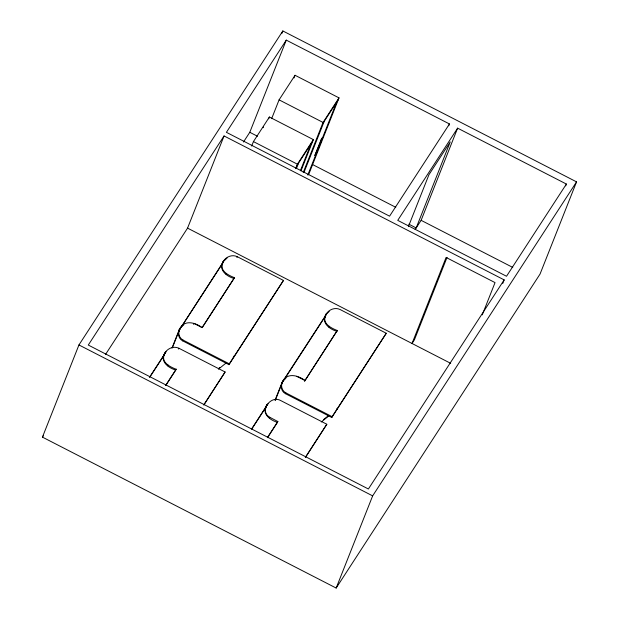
<?xml version="1.0" encoding="UTF-8"?>
<svg xmlns="http://www.w3.org/2000/svg" width="619" height="619" viewBox="0 0 619 619"><rect width="100%" height="100%" fill="white"/><g stroke="black" fill="none" stroke-linecap="round" stroke-linejoin="round"><path stroke-width="0.93" d="M164.12 354.718C161.211 362.61 170.271 366.943 176.113 369.257L175.788 370.077C168.051 367.818 159.168 360.954 165.25 352.404C168.089 348.071 174.094 345.897 178.883 348.242L225.115 371.996L203.806 405.128M179.231 329.927C177.893 333.703 179.433 338.245 183.077 340.086L229.309 363.848L283.471 280.43L237.239 256.676C231.638 253.922 224.465 257.396 222.476 263.152C219.575 271.045 228.635 275.385 234.469 277.691L202.266 327.613M282.032 382.743C280.693 386.527 282.233 391.069 285.877 392.91L332.109 416.664L386.271 333.254L340.04 309.5C334.438 306.745 327.265 310.212 325.277 315.976C322.375 323.869 331.428 328.202 337.27 330.515L304.54 381.242L337.363 330.376M42.448 437.13L78.946 344.953L282.837 30.95L576.552 181.87L540.054 274.047L336.163 588.05L42.448 437.13L43.5 435.513M105.462 354.555L187.557 228.132L224.055 135.956L504.168 279.889L502.752 283.471M281.777 33.635L282.837 30.95M243.484 141.999L249.79 132.296L286.28 40.119L449.456 123.962L448.744 125.758M162.882 357.767L164.275 354.254L166.116 351.793M164.786 353.511L165.459 352.149L163.95 355.77M251.67 146.069L253.434 141.596L269.397 117.014L313.361 139.608L300.958 170.921M172.005 348.002L179.301 329.571L181.692 326.453L183.804 324.874M172.376 347.77L180.028 328.457M167.679 365.814L168.004 364.993M268.692 118.809L269.397 117.014M178.558 349.054L178.883 348.242M283.471 280.43L228.984 364.668L182.752 340.907L183.077 340.086M271.648 118.655L279.084 99.86L295.046 75.278L339.011 97.872L308.541 174.829M193.515 324.333L193.909 323.404L202.065 327.598L234.562 277.552M293.986 77.963L295.046 75.278M221.587 265.319L223.351 261.574M222.314 264.212L223.676 260.754M234.144 278.511C226.028 276.291 217.563 269.064 223.815 260.591L223.467 261.133M226.036 274.248L226.361 273.428M236.915 257.496L237.239 256.676M295.627 168.662L297.399 164.19L313.361 139.608M296.431 168.476L298.567 163.091M300.617 170.093L310.924 144.057M303.209 172.562L323.048 122.454L339.011 97.872M303.952 172.515L324.209 121.355M228.984 364.668L229.309 363.848M307.782 175.03L336.574 102.321M264.94 409.151L265.984 406.513L268.321 403.464M264.971 409.793L266.356 406.281M267.029 404.586C260.939 413.097 269.59 420.1 277.498 422.336L267.57 437.633M266.843 405.236L267.168 404.416L266.82 404.958M275.153 399.951L282.102 382.387L325.107 316.332M282.426 382.062L282.102 382.875L283.664 380.476M275.176 400.594L282.821 381.281L285.901 378.217M269.389 418.073L269.714 417.252C258.881 411.171 270.689 394.86 280.593 400.501L326.824 424.255L305.515 457.387M386.271 333.254L331.784 417.485L285.552 393.73L285.877 392.91M324.387 318.143L326.29 314.228L329.192 311.396M324.418 318.785L325.803 315.28M326.476 313.578C320.379 322.097 329.037 329.099 336.945 331.335M326.29 314.228L326.615 313.407L326.267 313.957M328.836 327.072L329.161 326.252M331.784 417.485L332.109 416.664M408.378 226.662L428.959 174.69L450.237 141.913L416.177 227.947L408.834 224.171M415.14 229.541L421.121 220.333L457.611 128.156L566.393 184.052L565.689 185.847M447.034 257.403L414.39 339.846L412.037 343.475L446.098 257.45L495.045 282.604L482.278 314.862M336.163 588.05L372.653 495.873L576.552 181.87M263.493 127.042L263.067 127.692M224.055 135.956L88.277 345.054L368.39 488.987L504.168 279.889M286.28 40.119L226.407 132.327L389.583 216.17L449.456 123.962M222.306 263.508L179.301 330.059L180.346 328.449M181.382 326.847L221.981 264.328M149.372 377.513L163.95 355.074M150.092 376.731L163.625 355.894M322.337 124.241L338.299 99.659M296.687 165.977L312.649 141.395M165.66 385.358L176.206 369.117M165.861 385.366L175.27 370.882M233.216 357.271L234.686 355.561M204.131 404.308L225.115 371.996M251.608 428.975L265.659 407.333M251.801 428.998L265.334 408.153M284.701 378.867L324.782 317.152M457.611 128.156L397.738 220.364L506.52 276.26L566.393 184.052M296.64 376.337L304.865 380.422C298.737 375.679 288.152 372.437 283.146 380.461C280.19 384.623 280.608 391.285 285.552 393.73M267.369 437.618L277.916 421.377M305.314 457.379L326.824 424.255M223.49 261.411L227.096 258.038M218.461 368.638L219.938 367.454M218.476 369.156L226.585 362.618M323.474 419.682L328.635 415.519M337.487 408.378L336.744 408.981L337.162 409.198M321.276 421.98L329.385 415.442M202.065 327.598C195.937 322.855 185.36 319.613 180.353 327.637C177.39 331.807 177.808 338.461 182.752 340.907M279.084 99.86L323.048 122.454M249.79 132.296L257.519 136.265M312.479 164.507L395.789 207.311M421.121 220.333L512.772 267.423M253.434 141.596L297.399 164.19M187.557 228.132L450.678 363.338M233.943 356.157L234.361 356.374M78.946 344.953L372.653 495.873M269.714 417.252L277.823 421.524M321.191 139.492L314.816 155.593L322.228 137.905L321.191 139.492"/></g></svg>
